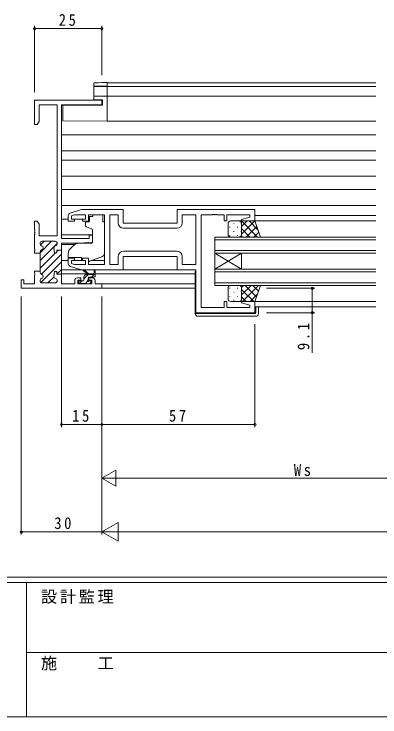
# Model space of a CAD drawing. Units: millimetres, scale not verified. Extents: x -594 to 539, y -420 to 386.
# Drawn here: x -226.6 to -90.5, y -420 to -158.3 of the extents above; entities that cross this region are included whole.
import ezdxf

# ---------------------------------------------------------------- set-up
doc = ezdxf.new("R2010")
doc.units = ezdxf.units.MM
doc.header["$LTSCALE"] = 2
for name, color, linetype, lineweight in [('0-1_YKK_ZWAK', 7, 'Continuous', 9), ('0-3_YKK_11', 7, 'Continuous', 9), ('0-4_YKK_12', 2, 'Continuous', 9), ('0-5_YKK_13', 4, 'Continuous', 9), ('0-7_YKK_D', 6, 'Continuous', 9)]:
    doc.layers.add(name, color=color, linetype=linetype, lineweight=lineweight)
doc.styles.add('ＭＳ ゴシック', font='')
doc.styles.get('ＭＳ ゴシック').set_extended_font_data('MS Gothic')

msp = doc.modelspace()

# ---------------------------------------------------------------- linework, layer by layer
at = {"layer": '0-1_YKK_ZWAK'}
for p, q in [((510, -368), (-590, -368)), ((456, -370), (-590, -370)), ((-222, -370), (-222, -420)), ((-222, -395.999), (-38, -395.999)), ((-590, -420), (456, -420))]:
    msp.add_line(p, q, dxfattribs=at)
at = {"layer": '0-3_YKK_11'}
for p, q in [((-218.984, -190.406), (-218.984, -199.406)), ((-193.984, -190.406), (-218.984, -190.406)), ((-193.984, -192.036), (-193.984, -190.406)), ((-217.354, -192.036), (-210.614, -192.036)), ((-217.354, -198.315), (-217.354, -192.036)), ((-210.614, -192.036), (-210.614, -240.906)), ((-208.984, -192.036), (-193.984, -192.036)), ((-208.984, -241.906), (-208.984, -192.036)), ((-208.984, -241.906), (-208.984, -192.036)), ((-217.984, -199.406), (-217.354, -198.315)), ((-218.984, -199.406), (-217.984, -199.406)), ((-205.772, -232.393), (-201.484, -231.106)), ((-201.484, -231.106), (-185.984, -231.106)), ((-185.984, -231.106), (-185.984, -236.106)), ((-165.984, -231.106), (-136.984, -231.106)), ((-165.984, -236.106), (-165.984, -231.106)), ((-152.759, -232.916), (-152.943, -233.036)), ((-152.209, -232.916), (-152.759, -232.916)), ((-152.026, -233.036), (-152.209, -232.916)), ((-151.759, -232.916), (-151.943, -233.036)), ((-151.209, -232.916), (-151.759, -232.916)), ((-151.026, -233.036), (-151.209, -232.916)), ((-136.984, -231.106), (-136.984, -235.306)), ((-218.984, -235.406), (-218.984, -238.448)), ((-217.984, -235.406), (-218.984, -235.406)), ((-217.354, -236.498), (-217.984, -235.406)), ((-206.484, -235.406), (-206.484, -233.35)), ((-204.184, -235.406), (-206.484, -235.406)), ((-204.09, -233.036), (-205.284, -233.395)), ((-205.284, -233.395), (-205.284, -234.606)), ((-205.284, -234.606), (-204.184, -234.606)), ((-204.184, -234.606), (-204.184, -235.406)), ((-200.084, -233.036), (-204.09, -233.036)), ((-201.184, -234.606), (-200.084, -234.606)), ((-201.184, -235.406), (-201.184, -234.606)), ((-198.884, -235.406), (-201.184, -235.406)), ((-200.084, -234.606), (-200.084, -233.036)), ((-198.884, -233.036), (-198.884, -235.406)), ((-192.984, -233.036), (-198.884, -233.036)), ((-192.984, -251.576), (-192.984, -233.036)), ((-191.054, -233.036), (-187.914, -233.036)), ((-191.054, -251.576), (-191.054, -233.036)), ((-187.914, -233.036), (-187.914, -236.036)), ((-164.054, -233.036), (-158.984, -233.036)), ((-164.054, -236.036), (-164.054, -233.036)), ((-158.984, -233.036), (-158.984, -251.576)), ((-152.943, -233.036), (-156.984, -233.036)), ((-156.984, -233.036), (-156.984, -267.576)), ((-151.943, -233.036), (-152.026, -233.036)), ((-148.484, -233.036), (-151.026, -233.036)), ((-148.484, -235.306), (-148.484, -233.036)), ((-147.484, -235.306), (-148.484, -235.306)), ((-147.484, -233.036), (-147.484, -235.306)), ((-138.914, -233.036), (-147.484, -233.036)), ((-142.014, -234.784), (-138.914, -233.954)), ((-141.945, -235.306), (-142.014, -234.784)), ((-136.984, -235.306), (-141.945, -235.306)), ((-138.914, -233.954), (-138.914, -233.036)), ((-217.354, -240.906), (-217.354, -236.498)), ((-185.984, -236.106), (-165.984, -236.106)), ((-185.914, -238.036), (-166.054, -238.036)), ((-218.984, -238.448), (-218.864, -238.631)), ((-218.864, -239.181), (-218.984, -239.365)), ((-218.984, -239.365), (-218.984, -239.448)), ((-218.984, -239.448), (-218.864, -239.631)), ((-218.864, -240.181), (-218.984, -240.365)), ((-218.984, -240.365), (-218.984, -245.698)), ((-218.864, -238.631), (-218.864, -239.181)), ((-218.864, -239.631), (-218.864, -240.181)), ((-198.684, -240.606), (-198.684, -241.906)), ((-197.484, -240.606), (-198.684, -240.606)), ((-197.484, -243.213), (-197.484, -240.606)), ((-210.614, -240.906), (-217.354, -240.906)), ((-216.984, -247.235), (-212.656, -242.906)), ((-216.842, -244.263), (-215.485, -242.906)), ((-216.184, -242.906), (-211.384, -242.906)), ((-211.384, -242.906), (-216.184, -242.906)), ((-198.684, -241.906), (-208.984, -241.906)), ((-201.984, -243.606), (-197.484, -243.213)), ((-218.984, -245.698), (-218.864, -245.881)), ((-218.864, -245.881), (-218.864, -246.431)), ((-216.984, -250.063), (-210.585, -243.664)), ((-216.984, -243.807), (-216.984, -243.706)), ((-216.984, -243.706), (-216.984, -243.807)), ((-211.779, -245.447), (-211.584, -247.156)), ((-211.584, -247.156), (-211.779, -245.447)), ((-210.584, -243.706), (-210.584, -243.807)), ((-210.584, -243.807), (-210.584, -243.706)), ((-208.984, -243.606), (-201.984, -243.606)), ((-208.984, -246.156), (-208.984, -243.606)), ((-208.984, -246.156), (-208.984, -243.606)), ((-218.864, -246.431), (-218.984, -246.615)), ((-218.984, -246.615), (-218.984, -247.306)), ((-218.984, -247.306), (-216.984, -247.306)), ((-216.984, -247.306), (-216.984, -246.906)), ((-216.984, -247.306), (-216.984, -246.906)), ((-216.984, -246.906), (-216.984, -247.306)), ((-216.984, -252.892), (-211.249, -247.156)), ((-216.984, -247.306), (-216.984, -254.006)), ((-216.984, -247.306), (-216.984, -254.006)), ((-216.432, -255.168), (-208.984, -247.72)), ((-211.584, -247.156), (-210.784, -247.156)), ((-210.784, -247.156), (-211.584, -247.156)), ((-210.784, -246.156), (-208.984, -246.156)), ((-210.784, -247.156), (-210.784, -246.156)), ((-210.784, -246.156), (-210.784, -247.156)), ((-208.984, -246.156), (-210.784, -246.156)), ((-208.984, -246.156), (-210.784, -246.156)), ((-210.784, -246.692), (-210.249, -246.156)), ((-208.984, -255.156), (-208.984, -246.156)), ((-187.914, -248.576), (-187.914, -251.576)), ((-185.984, -248.506), (-185.984, -253.506)), ((-165.984, -248.506), (-185.984, -248.506)), ((-166.054, -246.576), (-185.914, -246.576)), ((-166.054, -246.576), (-185.914, -246.576)), ((-165.984, -253.506), (-165.984, -248.506)), ((-164.054, -251.576), (-164.054, -248.576)), ((-216.675, -258.239), (-208.984, -250.548)), ((-206.484, -249.206), (-204.184, -249.206)), ((-206.484, -251.262), (-206.484, -249.206)), ((-205.284, -250.006), (-205.284, -251.218)), ((-204.184, -250.006), (-205.284, -250.006)), ((-205.284, -251.218), (-204.09, -251.576)), ((-204.184, -249.206), (-204.184, -250.006)), ((-201.184, -249.206), (-198.884, -249.206)), ((-201.184, -250.006), (-201.184, -249.206)), ((-200.084, -250.006), (-201.184, -250.006)), ((-200.084, -251.576), (-200.084, -250.006)), ((-198.884, -249.206), (-198.884, -251.576)), ((-210.686, -255.079), (-208.984, -253.377)), ((-201.484, -253.506), (-205.772, -252.22)), ((-204.09, -251.576), (-200.084, -251.576)), ((-185.984, -253.506), (-201.484, -253.506)), ((-198.884, -251.576), (-192.984, -251.576)), ((-187.914, -251.576), (-191.054, -251.576)), ((-158.984, -253.506), (-165.984, -253.506)), ((-158.984, -251.576), (-164.054, -251.576)), ((-158.984, -269.506), (-158.984, -253.506)), ((-218.984, -254.006), (-218.984, -254.698)), ((-216.984, -254.006), (-218.984, -254.006)), ((-216.984, -254.006), (-218.984, -254.006)), ((-218.984, -254.698), (-218.864, -254.881)), ((-218.864, -255.431), (-218.984, -255.615)), ((-218.984, -255.615), (-218.984, -258.776)), ((-218.864, -254.881), (-218.864, -255.431)), ((-216.984, -254.006), (-216.984, -254.407)), ((-214.014, -258.406), (-211.76, -256.152)), ((-211.779, -255.866), (-211.584, -254.156)), ((-211.584, -254.156), (-211.779, -255.866)), ((-211.584, -254.156), (-210.784, -254.156)), ((-210.784, -254.156), (-211.584, -254.156)), ((-210.784, -254.156), (-210.784, -255.156)), ((-210.784, -255.156), (-210.784, -254.156)), ((-210.784, -255.156), (-208.984, -255.156)), ((-208.984, -255.156), (-210.784, -255.156)), ((-208.984, -258.776), (-208.984, -255.156)), ((-223.984, -257.206), (-223.984, -260.406)), ((-222.984, -257.206), (-223.984, -257.206)), ((-222.984, -258.776), (-222.984, -257.206)), ((-218.984, -258.776), (-222.984, -258.776)), ((-216.984, -257.506), (-216.984, -257.606)), ((-216.984, -257.606), (-216.984, -257.506)), ((-216.184, -258.406), (-211.384, -258.406)), ((-211.384, -258.406), (-216.184, -258.406)), ((-211.151, -258.372), (-210.619, -257.84)), ((-210.584, -257.606), (-210.584, -257.506)), ((-210.584, -257.506), (-210.584, -257.606)), ((-204.084, -258.776), (-208.984, -258.776)), ((-204.084, -257.506), (-204.084, -258.776)), ((-201.784, -256.506), (-203.084, -256.506)), ((-202.884, -257.306), (-201.784, -257.306)), ((-202.884, -258.776), (-202.884, -257.306)), ((-197.684, -258.776), (-202.884, -258.776)), ((-201.784, -257.306), (-201.784, -256.506)), ((-198.784, -256.506), (-198.784, -257.306)), ((-197.484, -256.506), (-198.784, -256.506)), ((-198.784, -257.306), (-197.684, -257.306)), ((-197.684, -257.306), (-197.684, -258.776)), ((-196.484, -258.776), (-196.484, -257.506)), ((-193.984, -258.776), (-196.484, -258.776)), ((-193.984, -260.406), (-193.984, -258.776)), ((-223.984, -260.406), (-221.443, -260.406)), ((-221.443, -260.406), (-221.259, -260.286)), ((-221.259, -260.286), (-220.709, -260.286)), ((-220.709, -260.286), (-220.526, -260.406)), ((-220.526, -260.406), (-193.984, -260.406)), ((-148.484, -265.306), (-147.484, -265.306)), ((-148.484, -267.576), (-148.484, -265.306)), ((-147.484, -265.306), (-147.484, -267.576)), ((-142.014, -265.829), (-141.945, -265.306)), ((-138.914, -266.659), (-142.014, -265.829)), ((-141.945, -265.306), (-136.984, -265.306)), ((-138.914, -267.576), (-138.914, -266.659)), ((-136.984, -265.306), (-136.984, -269.506)), ((-136.984, -269.506), (-158.984, -269.506)), ((-156.984, -267.576), (-148.484, -267.576)), ((-147.484, -267.576), (-138.914, -267.576))]:
    msp.add_line(p, q, dxfattribs=at)
msp.add_lwpolyline([(-216.984, -254.006), (-216.984, -254.407), (-216.984, -254.006)], dxfattribs=at)
for centre, radius, start, end in [((-205.484, -233.35), 1, 106.69925, 180.00003), ((-185.914, -236.036), 2, 180, 269.99998), ((-166.054, -236.036), 2, 270, 359.99998), ((-216.184, -243.706), 0.8, 90, 179.99998), ((-216.184, -243.706), 0.8, 90, 179.99998), ((-211.384, -243.706), 0.8, 0, 89.99998), ((-211.384, -243.706), 0.8, 0, 89.99998), ((-216.184, -243.807), 0.8, 180.00002, 255.52251), ((-216.184, -243.807), 0.8, 180.00002, 255.52251), ((-216.584, -245.356), 0.8, 284.47751, 75.52248), ((-216.584, -245.356), 0.8, 284.47751, 75.52248), ((-210.984, -245.356), 0.8, 104.47752, 186.50302), ((-210.984, -245.356), 0.8, 104.47752, 186.50302), ((-211.384, -243.807), 0.8, 284.47748, 359.99997), ((-211.384, -243.807), 0.8, 284.47748, 359.99997), ((-216.184, -246.906), 0.8, 104.47748, 179.99997), ((-216.184, -246.906), 0.8, 104.47748, 179.99997), ((-185.914, -248.576), 2, 90, 179.99998), ((-166.054, -248.576), 2, 0, 89.99998), ((-205.484, -251.262), 1, 179.99995, 253.30074), ((-216.184, -254.407), 0.8, 180.00002, 255.52251), ((-216.184, -254.407), 0.8, 180.00002, 255.52251), ((-216.584, -255.956), 0.8, 284.47751, 75.52248), ((-216.584, -255.956), 0.8, 284.47751, 75.52248), ((-210.984, -255.956), 0.8, 173.49696, 255.52246), ((-210.984, -255.956), 0.8, 173.49696, 255.52246), ((-216.184, -257.506), 0.8, 104.47748, 179.99997), ((-216.184, -257.506), 0.8, 104.47748, 179.99997), ((-216.184, -257.606), 0.8, 180, 269.99998), ((-216.184, -257.606), 0.8, 180, 269.99998), ((-211.384, -257.606), 0.8, 270, 359.99998), ((-211.384, -257.606), 0.8, 270, 359.99998), ((-211.384, -257.506), 0.8, 0.00002, 75.52251), ((-211.384, -257.506), 0.8, 0.00002, 75.52251), ((-203.084, -257.506), 1, 90, 179.99998), ((-197.484, -257.506), 1, 0, 89.99998)]:
    msp.add_arc(centre, radius, start, end, dxfattribs=at)
at = {"layer": '0-4_YKK_12'}
for p, q in [((-191.984, -183.906), (-91.984, -183.906)), ((-191.984, -198.206), (-191.984, -183.906)), ((-191.984, -185.306), (-91.984, -185.306)), ((-191.984, -188.806), (-91.984, -188.806)), ((-191.984, -198.206), (-91.984, -198.206)), ((-208.984, -203.206), (-91.984, -203.206)), ((-208.984, -209.16), (-91.984, -209.16)), ((-208.984, -212.653), (-91.984, -212.653)), ((-208.984, -218.606), (-91.984, -218.606)), ((-208.984, -223.606), (-91.984, -223.606)), ((-208.984, -229.606), (-91.984, -229.606)), ((-208.984, -234.606), (-206.484, -234.606)), ((-204.484, -234.606), (-200.884, -234.606)), ((-137.229, -235.306), (-91.984, -235.306)), ((-136.984, -233.306), (-91.984, -233.306)), ((-208.984, -240.494), (-197.484, -240.494)), ((-151.984, -241.306), (-91.984, -241.306)), ((-151.984, -247.306), (-151.984, -241.306)), ((-151.984, -242.306), (-91.984, -242.306)), ((-208.984, -244.119), (-203.996, -244.119)), ((-151.984, -246.306), (-91.984, -246.306)), ((-151.984, -247.306), (-91.984, -247.306)), ((-151.984, -253.306), (-141.984, -247.306)), ((-151.984, -247.306), (-141.984, -253.306)), ((-151.984, -247.306), (-151.984, -253.306)), ((-141.984, -247.306), (-141.984, -253.306)), ((-208.984, -250.006), (-206.484, -250.006)), ((-204.484, -250.006), (-200.835, -250.006)), ((-197.669, -250.006), (-192.984, -250.006)), ((-151.984, -253.306), (-91.984, -253.306)), ((-151.984, -259.306), (-151.984, -253.306)), ((-208.984, -255.006), (-199.335, -255.006)), ((-198.74, -255.006), (-196.935, -255.006)), ((-196.484, -255.006), (-159.184, -255.006)), ((-151.984, -254.306), (-91.984, -254.306)), ((-194.284, -258.776), (-159.184, -258.776)), ((-151.984, -258.306), (-91.984, -258.306)), ((-159.184, -260.406), (-194.284, -260.406)), ((-151.984, -259.306), (-91.984, -259.306)), ((-137.484, -265.306), (-91.984, -265.306)), ((-136.984, -267.306), (-91.984, -267.306))]:
    msp.add_line(p, q, dxfattribs=at)
at = {"layer": '0-5_YKK_13'}
for p, q in [((-196.984, -184.841), (-196.984, -184.205)), ((-196.984, -184.931), (-196.984, -184.841)), ((-196.984, -189.189), (-196.984, -184.931)), ((-196.69, -185.221), (-191.984, -185.301)), ((-194.037, -183.812), (-191.984, -183.775)), ((-191.984, -183.775), (-191.984, -184.075)), ((-191.984, -184.876), (-191.984, -184.075)), ((-191.984, -185.301), (-191.984, -185.175)), ((-191.984, -185.301), (-191.984, -185.601)), ((-191.984, -188.506), (-191.984, -185.601)), ((-196.69, -188.889), (-194.013, -188.842)), ((-194.013, -188.842), (-191.984, -188.806)), ((-193.684, -190.206), (-194.011, -190.201)), ((-193.684, -192.206), (-193.684, -190.206)), ((-191.984, -188.506), (-191.984, -188.806)), ((-191.984, -188.806), (-191.984, -189.106)), ((-191.984, -197.606), (-191.984, -189.106)), ((-193.684, -192.206), (-208.484, -192.336)), ((-208.484, -197.462), (-208.484, -192.336)), ((-208.484, -198.062), (-208.484, -197.462)), ((-191.984, -198.206), (-208.484, -198.062)), ((-191.984, -197.606), (-191.984, -198.206)), ((-198.554, -234.706), (-198.554, -233.706)), ((-197.384, -233.706), (-198.554, -233.706)), ((-198.554, -234.706), (-198.554, -235.406)), ((-197.384, -233.036), (-197.384, -233.706)), ((-197.384, -233.036), (-193.584, -233.036)), ((-193.584, -233.036), (-193.584, -233.706)), ((-193.584, -234.706), (-193.584, -233.706)), ((-193.584, -235.706), (-193.584, -234.706)), ((-145.984, -235.306), (-142.984, -235.306)), ((-136.984, -235.306), (-142.984, -235.306)), ((-142.749, -235.335), (-142.721, -235.306)), ((-142.016, -235.306), (-136.016, -241.306)), ((-141.984, -240.227), (-137.064, -235.306)), ((-141.984, -237.398), (-139.893, -235.306)), ((-139.188, -235.306), (-135.883, -238.611)), ((-134.984, -241.306), (-136.984, -235.306)), ((-200.084, -236.006), (-200.084, -237.056)), ((-198.854, -235.706), (-199.784, -235.706)), ((-199.755, -237.526), (-197.755, -238.254)), ((-193.584, -235.706), (-192.984, -235.706)), ((-192.984, -247.262), (-192.984, -235.706)), ((-146.984, -240.306), (-146.984, -236.306)), ((-146.319, -237.541), (-146.319, -237.741)), ((-144.904, -236.126), (-144.904, -236.326)), ((-143.489, -237.541), (-143.489, -237.741)), ((-142.074, -236.126), (-142.074, -236.326)), ((-141.984, -236.306), (-141.984, -240.306)), ((-141.984, -236.306), (-141.984, -240.306)), ((-140.236, -241.306), (-136.297, -237.368)), ((-197.484, -238.703), (-197.484, -243.309)), ((-146.319, -240.571), (-146.319, -240.771)), ((-144.904, -239.156), (-144.904, -239.356)), ((-143.489, -240.571), (-143.489, -240.771)), ((-142.074, -239.156), (-142.074, -239.356)), ((-141.984, -238.167), (-138.845, -241.306)), ((-137.407, -241.306), (-135.59, -239.489)), ((-142.984, -241.306), (-145.984, -241.306)), ((-142.984, -241.306), (-134.984, -241.306)), ((-142.139, -240.841), (-141.673, -241.306)), ((-203.721, -243.889), (-205.413, -245.308)), ((-197.701, -243.608), (-203.087, -243.655)), ((-206.484, -247.607), (-206.484, -248.906)), ((-206.484, -248.906), (-201.484, -248.906)), ((-201.484, -248.906), (-201.484, -249.206)), ((-201.484, -249.206), (-201.484, -249.704)), ((-201.139, -249.864), (-201.484, -249.704)), ((-200.178, -250.313), (-200.835, -250.006)), ((-198.613, -250.347), (-193.975, -248.673)), ((-201.411, -253.506), (-208.984, -253.506)), ((-198.384, -255.276), (-200.602, -253.594)), ((-165.484, -253.506), (-186.484, -253.506)), ((-198.984, -255.276), (-200.804, -253.876)), ((-200.684, -256.903), (-199.058, -255.276)), ((-200.684, -257.376), (-200.684, -256.276)), ((-199.684, -255.276), (-196.484, -255.276)), ((-198.784, -256.276), (-196.784, -256.276)), ((-197.813, -256.276), (-196.813, -255.276)), ((-196.784, -254.15), (-196.983, -255.276)), ((-196.484, -255.976), (-196.484, -253.977)), ((-159.184, -254.006), (-159.184, -269.506)), ((-158.984, -254.006), (-159.184, -254.006)), ((-202.684, -257.976), (-202.684, -258.476)), ((-202.523, -258.742), (-201.458, -257.676)), ((-200.984, -257.676), (-202.384, -257.676)), ((-202.384, -258.776), (-201.884, -258.776)), ((-201.684, -258.576), (-199.584, -258.576)), ((-200.113, -258.576), (-199.313, -257.777)), ((-199.384, -258.776), (-198.784, -258.776)), ((-199.084, -257.215), (-199.084, -256.576)), ((-198.284, -257.676), (-198.623, -257.676)), ((-198.572, -258.689), (-198.072, -258.189)), ((-146.984, -260.306), (-146.984, -264.306)), ((-146.319, -260.441), (-146.319, -260.241)), ((-142.984, -259.306), (-145.984, -259.306)), ((-144.904, -261.856), (-144.904, -261.656)), ((-143.489, -260.441), (-143.489, -260.241)), ((-142.984, -259.306), (-134.984, -259.306)), ((-142.074, -261.856), (-142.074, -261.656)), ((-142.018, -260.051), (-141.273, -259.306)), ((-141.984, -262.846), (-138.445, -259.306)), ((-141.984, -264.306), (-141.984, -260.306)), ((-141.984, -264.306), (-141.984, -260.306)), ((-141.984, -260.786), (-137.464, -265.306)), ((-141.616, -265.306), (-135.616, -259.306)), ((-140.636, -259.306), (-136.397, -263.545)), ((-137.807, -259.306), (-135.69, -261.424)), ((-134.984, -259.306), (-136.984, -265.306)), ((-146.319, -263.471), (-146.319, -263.271)), ((-143.489, -263.471), (-143.489, -263.271)), ((-141.984, -263.615), (-140.293, -265.306)), ((-138.788, -265.306), (-136.083, -262.601)), ((-145.984, -265.306), (-142.984, -265.306)), ((-144.904, -264.886), (-144.904, -264.686)), ((-136.984, -265.306), (-142.984, -265.306)), ((-142.074, -264.721), (-142.074, -264.686)), ((-159.184, -269.506), (-159.184, -269.806)), ((-136.684, -267.306), (-136.684, -269.506)), ((-135.684, -269.806), (-135.684, -267.306)), ((-158.684, -269.806), (-159.184, -269.806)), ((-136.984, -269.806), (-158.684, -269.806)), ((-158.184, -270.806), (-136.684, -270.806))]:
    msp.add_line(p, q, dxfattribs=at)
for points in [[(-196.665, -183.897), (-196.687, -183.899), (-196.728, -183.906), (-196.757, -183.912), (-196.789, -183.923), (-196.829, -183.942), (-196.877, -183.975), (-196.926, -184.027), (-196.965, -184.098), (-196.983, -184.182), (-196.984, -184.205)], [(-196.984, -184.931), (-196.898, -185.134), (-196.69, -185.221)], [(-196.67, -185.136), (-196.685, -185.138), (-196.69, -185.141)], [(-194.037, -185.14), (-195.273, -185.124), (-196.222, -185.123), (-196.67, -185.136)], [(-194.037, -183.812), (-195.214, -183.838), (-196.145, -183.867), (-196.639, -183.895)], [(-191.984, -184.876), (-191.984, -185.175), (-194.037, -185.14)], [(-194.011, -190.201), (-196.984, -190.149), (-196.984, -189.189)]]:
    msp.add_lwpolyline(points, dxfattribs=at)
for centre, radius, start, end in [((-196.684, -184.841), 0.3, 180.00426, 269.00446), ((-196.684, -189.189), 0.3, 90.99998, 180), ((-198.854, -235.406), 0.3, 270, 0), ((-145.984, -236.306), 1, 89.99989, 179.99989), ((-142.984, -236.306), 1, 359.99989, 89.99989), ((-142.984, -236.306), 1, 359.99989, 89.99989), ((-199.784, -236.006), 0.3, 90, 180), ((-199.584, -237.056), 0.5, 180, 250), ((-197.984, -238.703), 0.5, 0, 70), ((-145.984, -240.306), 1, 179.99989, 269.99989), ((-142.984, -240.306), 1, 269.99989, 359.99989), ((-142.984, -240.306), 1, 269.99989, 359.99989), ((-197.784, -243.309), 0.3, 270.5, 0), ((-203.484, -247.607), 3, 130, 180), ((-203.079, -244.655), 1, 90.5, 130), ((-194.484, -247.262), 1.5, 289.85326, 0), ((-199.755, -249.406), 1, 245, 250.79703), ((-198.952, -249.406), 1, 273.88683, 289.85326), ((-200.784, -253.676), 0.2, 24.41711, 264.41711), ((-196.684, -253.977), 0.2, 0, 239.99998), ((-199.684, -256.276), 1, 90, 180), ((-198.784, -256.576), 0.3, 90, 180), ((-196.784, -255.976), 0.3, 270, 0), ((-202.384, -257.976), 0.3, 90, 180), ((-202.384, -258.476), 0.3, 180, 270), ((-201.884, -258.576), 0.2, 270, 0), ((-200.984, -257.376), 0.3, 270, 0), ((-199.384, -258.576), 0.2, 180, 270), ((-199.084, -257.676), 0.25, 123.05573, 326.94426), ((-199.384, -257.215), 0.3, 303.05573, 0), ((-198.623, -257.976), 0.3, 90, 146.94426), ((-198.784, -258.476), 0.3, 270, 314.99998), ((-198.284, -257.976), 0.3, 314.99998, 90), ((-145.984, -260.306), 1, 90.00009, 180.00009), ((-142.984, -260.306), 1, 0.00009, 90.00009), ((-142.984, -260.306), 1, 0.00009, 90.00009), ((-145.984, -264.306), 1, 180.00009, 270.00009), ((-142.984, -264.306), 1, 270.00009, 0.00009), ((-142.984, -264.306), 1, 270.00009, 0.00009), ((-136.984, -269.506), 0.3, 270, 0), ((-158.184, -269.806), 1, 180, 270), ((-136.684, -269.806), 1, 270, 0)]:
    msp.add_arc(centre, radius, start, end, dxfattribs=at)
at = {"layer": '0-7_YKK_D'}
for p, q in [((-218.984, -187.406), (-218.984, -162.706)), ((-218.984, -163.706), (-193.985, -163.706)), ((-193.985, -180.985), (-193.985, -162.706)), ((-132.684, -260.406), (-114.684, -260.406)), ((-115.684, -260.406), (-115.684, -269.506)), ((-223.984, -263.406), (-223.984, -352.104)), ((-208.984, -263.406), (-208.984, -312.104)), ((-193.984, -263.406), (-193.984, -312.104)), ((-193.984, -263.406), (-193.984, -352.104)), ((-193.984, -263.406), (-193.984, -352.104)), ((-132.684, -269.506), (-114.684, -269.506)), ((-115.684, -269.506), (-115.684, -284.406)), ((-193.984, -273.806), (-193.984, -312.104)), ((-136.984, -273.806), (-136.984, -312.104)), ((-193.984, -294.104), (-193.984, -332.104)), ((-208.984, -311.104), (-193.984, -311.104)), ((-193.984, -311.104), (-136.984, -311.104)), ((-193.984, -331.104), (-188.788, -328.104)), ((-188.788, -334.104), (-188.788, -328.104)), ((-193.984, -331.104), (-183.592, -331.104)), ((-193.984, -331.104), (-188.788, -334.104)), ((-187.984, -331.104), (-49.984, -331.104)), ((-193.984, -351.104), (-187.922, -347.604)), ((-187.922, -354.604), (-187.922, -347.604)), ((-193.984, -351.104), (-223.984, -351.104)), ((-193.984, -351.104), (-181.86, -351.104)), ((-193.984, -351.104), (-187.922, -354.604)), ((139.016, -351.104), (-186.984, -351.104))]:
    msp.add_line(p, q, dxfattribs=at)
for centre in [(-218.984, -163.706), (-193.985, -163.706), (-115.684, -260.406), (-115.684, -269.506), (-208.984, -311.104), (-193.984, -311.104), (-193.984, -311.104), (-136.984, -311.104), (-223.984, -351.104)]:
    msp.add_circle(centre, 0.425, dxfattribs=at)

# ---------------------------------------------------------------- texts
at = {"layer": '0-1_YKK_ZWAK', "char_height": 4.399, "attachment_point": 7, "style": 'ＭＳ ゴシック'}
for s, insert in [('\\T1.17;設計監理', (-216.615, -377.904)), ('\\T1.17;施\u3000\u3000工', (-216.615, -402.649))]:
    msp.add_mtext(s, dxfattribs=dict(at, insert=insert))
at = {"layer": '0-7_YKK_D', "color": 7, "char_height": 4.399, "attachment_point": 7, "style": 'ＭＳ ゴシック'}
for s, insert in [('\\T1.36;\\W0.9;25', (-210.005, -162.706)), ('\\T1.36;\\W0.9;15', (-205.004, -310.104)), ('\\T1.36;\\W0.9;57', (-169.004, -310.104)), ('\\T1.36;\\W0.9;Ws', (-122.504, -330.304)), ('\\T1.36;\\W0.9;30', (-211.654, -350.104))]:
    msp.add_mtext(s, dxfattribs=dict(at, insert=insert))
at = {"layer": '0-7_YKK_D', "color": 7, "insert": (-116.684, -283.406), "char_height": 4.399, "attachment_point": 7, "rotation": 90, "style": 'ＭＳ ゴシック'}
msp.add_mtext('\\T1.38;\\W0.9;9.1', dxfattribs=at)

doc.saveas('drawing.dxf')
